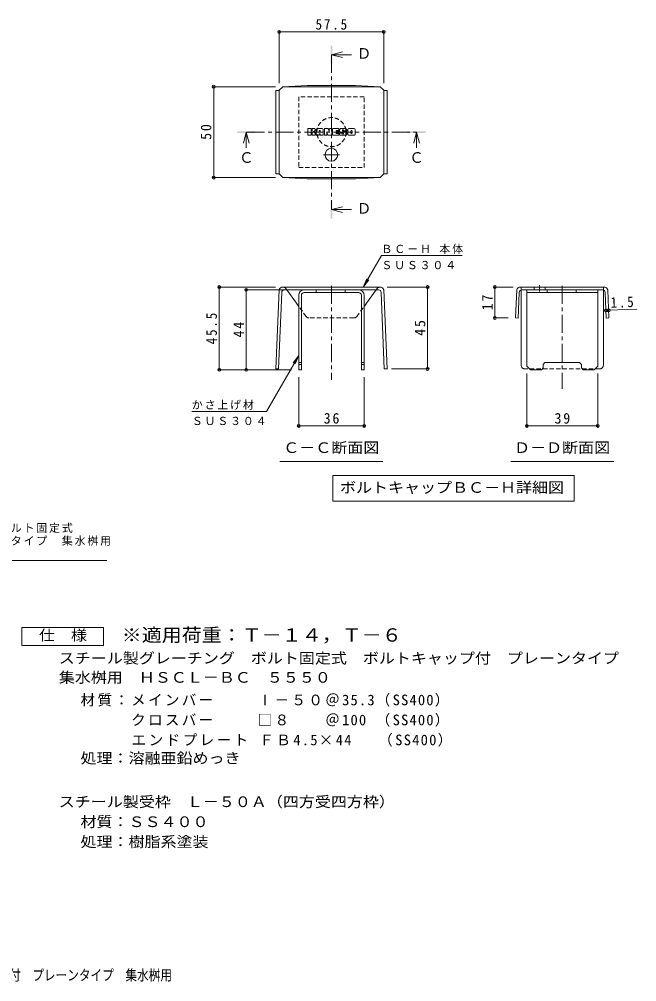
# Model space of a CAD drawing. Units: millimetres on the paper, enlarged 10 times, with parts at other scales. Extents: x -1488 to 1756, y -1350 to 1383.
# Drawn here: x 59 to 1756, y -1305 to 1343 of the extents above; entities that cross this region are included whole.
import ezdxf
from ezdxf.enums import TextEntityAlignment as Align

# ---------------------------------------------------------------- set-up
doc = ezdxf.new("R2010")
doc.units = ezdxf.units.MM
doc.header["$LTSCALE"] = 10
doc.header["$PDMODE"] = 32
doc.header["$PDSIZE"] = 8
doc.linetypes.add('CHAIN1', pattern=[8, 5, -1, 1, -1])
doc.linetypes.add('DASHED1', pattern=[1.8, 1.2, -0.6])
for name, color, linetype, lineweight in [('D-4', 7, 'Continuous', 9), ('D-5', 7, 'Continuous', 9), ('D-8', 4, 'Continuous', 9), ('D-9', 2, 'Continuous', 9), ('D-F', 7, 'Continuous', 9)]:
    doc.layers.add(name, color=color, linetype=linetype, lineweight=lineweight)
doc.layers.add('F-F_F-Fﾚｲﾔ', color=2, linetype='Continuous')
doc.styles.add('ＭＳ ゴシック', font='')
doc.styles.get('ＭＳ ゴシック').set_extended_font_data('MS Gothic')

msp = doc.modelspace()

# ---------------------------------------------------------------- linework, layer by layer
at = {"layer": 'D-4'}
for p, q in [((773.18, 1310.61), (773.18, 1166.9)), ((773.18, 1307.61), (1060.68, 1307.61)), ((1060.68, 1310.61), (1060.68, 1167.12)), ((590.11, 1157.12), (763.18, 1157.12)), ((593.11, 1157.12), (593.11, 907.12)), ((590.11, 907.12), (763.18, 907.12)), ((1004.22, 605.79), (1054.24, 692.43)), ((1276.74, 692.43), (1054.24, 692.43)), ((1004.22, 605.79), (1013.79, 628.89)), ((1004.22, 605.79), (1019.44, 625.62)), ((605.31, 605.79), (763.39, 605.79)), ((608.31, 605.79), (608.31, 378.29)), ((679.53, 598.29), (821.93, 598.29)), ((682.53, 378.29), (682.53, 598.29)), ((1184.4, 605.79), (1070.46, 605.79)), ((1181.4, 605.79), (1181.4, 380.49)), ((1363.12, 605.79), (1416.79, 605.79)), ((1366.12, 520.79), (1366.12, 605.79)), ((1671.65, 541.59), (1679.14, 541.89)), ((1679.14, 541.89), (1756.36, 544.99)), ((1363.12, 520.79), (1403.18, 520.79)), ((826.93, 417.68), (811.71, 397.85)), ((826.93, 417.68), (817.36, 394.59)), ((605.31, 378.29), (806.93, 378.29)), ((1184.4, 380.49), (1082.19, 380.49)), ((826.93, 220.81), (826.93, 358.29)), ((1006.93, 220.81), (1006.93, 358.29)), ((1454.08, 220.81), (1454.08, 368.29)), ((1649.08, 220.81), (1649.08, 368.29)), ((826.93, 223.81), (1006.93, 223.81)), ((1454.08, 223.81), (1649.08, 223.81))]:
    msp.add_line(p, q, dxfattribs=at)
msp.add_lwpolyline([(826.93, 417.68), (737.99, 263.64), (532.99, 263.64)], dxfattribs=at)
at = {"layer": 'D-4', "color": 2}
msp.add_lwpolyline([(65.13, -380.48), (65.13, -330.48), (290.13, -330.48), (290.13, -380.48)], close=True, dxfattribs=at)
at = {"layer": 'D-4'}
for p in [(773.18, 1307.61), (1060.68, 1307.61), (593.11, 1157.12), (593.11, 907.12), (608.31, 605.79), (1181.4, 605.79), (1366.12, 605.79), (682.53, 598.29), (1671.65, 541.59), (1679.14, 541.89), (1366.12, 520.79), (608.31, 378.29), (682.53, 378.29), (1181.4, 380.49), (826.93, 223.81), (1006.93, 223.81), (1454.08, 223.81), (1649.08, 223.81)]:
    msp.add_point(p, dxfattribs=at)
at = {"layer": 'D-5', "color": 4}
for p, q in [((916.93, 1245.12), (946.93, 1253.12)), ((916.93, 1245.12), (946.93, 1237.12)), ((916.93, 1245.12), (971.62, 1245.12)), ((682.83, 1032.01), (674.83, 1002.01)), ((682.83, 1032.01), (690.83, 1002.01)), ((682.83, 1032.01), (682.83, 988.77)), ((1151.02, 1032.01), (1143.02, 1002.01)), ((1151.02, 1032.01), (1159.02, 1002.01)), ((1151.02, 1032.01), (1151.02, 988.77)), ((916.93, 818.9), (946.93, 826.9)), ((916.93, 818.9), (946.93, 810.9)), ((916.93, 818.9), (971.62, 818.9))]:
    msp.add_line(p, q, dxfattribs=at)
at = {"layer": 'D-5', "color": 4, "linetype": 'CHAIN1'}
for p, q in [((916.93, 1245.12), (916.93, 818.9)), ((682.83, 1032.01), (1151.02, 1032.01))]:
    msp.add_line(p, q, dxfattribs=at)
at = {"layer": 'D-5'}
for p, q in [((775.43, 125.62), (1058.43, 125.62)), ((1410.08, 125.62), (1693.08, 125.62)), ((921.13, 87.07), (921.13, 17.07)), ((921.13, 87.07), (1584.66, 87.07)), ((1584.66, 87.07), (1584.66, 17.07)), ((921.13, 17.07), (1584.66, 17.07)), ((-427.01, -146.14), (298.86, -146.14))]:
    msp.add_line(p, q, dxfattribs=at)
at = {"layer": 'D-5', "color": 4}
for points in [[(914.43, 1220.12), (919.43, 1220.12), (914.43, 1270.12), (919.43, 1270.12)], [(657.83, 1029.51), (707.83, 1029.51), (657.83, 1034.51), (707.83, 1034.51)], [(1126.02, 1029.51), (1176.02, 1029.51), (1126.02, 1034.51), (1176.02, 1034.51)], [(914.43, 793.9), (919.43, 793.9), (914.43, 843.9), (919.43, 843.9)]]:
    msp.add_solid(points, dxfattribs=at)
at = {"layer": 'D-8', "linetype": 'DASHED1'}
for p, q in [((1006.93, 1129.51), (826.93, 1129.51)), ((826.93, 1129.51), (826.93, 934.51))]:
    msp.add_line(p, q, dxfattribs=at)
at = {"layer": 'D-8'}
for p, q in [((834.43, 583.29), (834.43, 378.29)), ((841.93, 598.29), (991.93, 598.29)), ((991.93, 590.79), (841.93, 590.79)), ((874.99, 590.79), (874.99, 598.29)), ((954.99, 590.79), (954.99, 598.29)), ((999.43, 583.29), (999.43, 378.29)), ((1006.93, 583.29), (1006.93, 378.29)), ((1454.08, 598.29), (1649.08, 598.29)), ((1454.08, 388.29), (1454.08, 598.29)), ((1454.08, 590.79), (1649.08, 590.79)), ((1509.65, 590.79), (1509.65, 598.29)), ((1589.65, 590.79), (1589.65, 598.29)), ((1649.08, 388.29), (1649.08, 598.29)), ((826.93, 398.29), (834.43, 398.29)), ((999.43, 398.29), (1006.93, 398.29)), ((1504.08, 398.29), (1599.08, 398.29)), ((826.93, 393.29), (834.43, 393.29)), ((999.43, 393.29), (1006.93, 393.29)), ((1006.93, 378.29), (999.43, 378.29)), ((1454.08, 388.29), (1464.08, 378.29)), ((1604.08, 383.29), (1609.08, 378.29)), ((1639.08, 378.29), (1609.08, 378.29)), ((1649.08, 388.29), (1639.08, 378.29))]:
    msp.add_line(p, q, dxfattribs=at)
at = {"layer": 'D-8', "linetype": 'DASHED1'}
msp.add_lwpolyline([(826.93, 934.51), (1006.93, 934.51), (1006.93, 1129.51)], dxfattribs=at)
at = {"layer": 'D-8'}
for points in [[(826.93, 583.29), (826.93, 378.29), (834.43, 378.29)], [(1499.08, 383.29), (1499.08, 393.29), (1504.08, 398.29)], [(1604.08, 383.29), (1604.08, 393.29), (1599.08, 398.29)], [(1499.08, 383.29), (1494.08, 378.29), (1464.08, 378.29)]]:
    msp.add_lwpolyline(points, dxfattribs=at)
at = {"layer": 'D-8', "linetype": 'DASHED1'}
msp.add_circle((916.93, 1032.01), 40, dxfattribs=at)
at = {"layer": 'D-8'}
for centre, radius, start, end in [((841.93, 583.29), 15, 90, 180), ((841.93, 583.29), 7.5, 90, 180), ((991.93, 583.29), 15, 0, 90), ((991.93, 583.29), 7.5, 0, 90)]:
    msp.add_arc(centre, radius, start, end, dxfattribs=at)
at = {"layer": 'D-9'}
for p, q in [((773.18, 1146.9), (764.16, 1146.9)), ((764.16, 1146.9), (764.16, 917.33)), ((773.18, 1147.12), (783.18, 1157.12)), ((773.18, 917.12), (773.18, 1147.12)), ((783.18, 1157.12), (850.49, 1160.52)), ((783.18, 1157.12), (1050.68, 1157.12)), ((983.36, 1160.52), (850.49, 1160.52)), ((1050.68, 1157.12), (983.36, 1160.52)), ((1060.68, 1147.12), (1050.68, 1157.12)), ((1060.68, 917.12), (1060.68, 1147.12)), ((1060.68, 1146.9), (1069.69, 1146.9)), ((1069.69, 1146.9), (1069.69, 917.33)), ((773.18, 917.33), (764.16, 917.33)), ((773.18, 917.12), (783.18, 907.12)), ((783.18, 907.12), (850.49, 903.71)), ((783.18, 907.12), (1050.68, 907.12)), ((983.36, 903.71), (850.49, 903.71)), ((1050.68, 907.12), (983.36, 903.71)), ((1060.68, 917.12), (1050.68, 907.12)), ((1060.68, 917.33), (1069.69, 917.33)), ((772.88, 598.29), (764.16, 380.79)), ((780.09, 591.09), (771.66, 380.49)), ((1050.46, 605.79), (783.39, 605.79)), ((787.59, 598.29), (1046.26, 598.29)), ((820.78, 561.53), (794.25, 598.29)), ((1013.28, 561.83), (1039.6, 598.29)), ((1053.76, 591.09), (1062.19, 380.49)), ((1060.98, 598.29), (1069.69, 380.79)), ((1426.28, 598.29), (1423.18, 520.79)), ((1433.5, 591.09), (1430.67, 520.49)), ((1551.58, 605.79), (1436.79, 605.79)), ((1438.58, 390.79), (1438.58, 597.89)), ((1662.17, 598.29), (1440.99, 598.29)), ((1474.36, 605.79), (1474.36, 598.29)), ((1504.36, 605.79), (1504.36, 598.29)), ((1551.58, 605.79), (1666.37, 605.79)), ((1664.58, 390.79), (1664.58, 597.89)), ((1669.66, 591.09), (1672.49, 520.49)), ((1676.88, 598.29), (1679.98, 520.79)), ((1423.18, 520.79), (1430.67, 520.49)), ((1679.98, 520.79), (1672.49, 520.49)), ((764.16, 380.79), (771.66, 380.49)), ((1069.69, 380.79), (1062.19, 380.49))]:
    msp.add_line(p, q, dxfattribs=at)
at = {"layer": 'D-9', "linetype": 'CHAIN1'}
for p, q in [((916.93, 988.06), (916.93, 951.18)), ((938.71, 969.62), (895.15, 969.62)), ((916.93, 609.71), (916.93, 350.85)), ((1489.36, 610.74), (1489.36, 593.34)), ((1551.58, 609.71), (1551.58, 325.85))]:
    msp.add_line(p, q, dxfattribs=at)
at = {"layer": 'D-9', "linetype": 'DASHED1'}
for p, q in [((794.25, 598.29), (791.54, 602.04)), ((1039.6, 598.29), (1042.31, 602.04)), ((1438.58, 597.89), (1438.58, 605.79)), ((1664.58, 597.89), (1664.58, 605.79)), ((847.49, 524.53), (820.78, 561.53)), ((986.36, 524.53), (1013.28, 561.83)), ((978.56, 520.79), (855.29, 520.79)), ((1654.58, 380.79), (1448.58, 380.79))]:
    msp.add_line(p, q, dxfattribs=at)
at = {"layer": 'D-9'}
msp.add_circle((916.93, 969.62), 17.5, dxfattribs=at)
for centre, radius, start, end in [((783.28, 594.82), 10.97, 89.44382, 161.56279), ((787.59, 590.79), 7.5, 90, 177.70665), ((1046.26, 590.79), 7.5, 2.29335, 90), ((1050.57, 594.82), 10.97, 18.43721, 90.55618), ((1436.69, 594.82), 10.97, 89.44382, 161.56279), ((1440.99, 590.79), 7.5, 90, 177.70665), ((1662.17, 590.79), 7.5, 2.29335, 90), ((1666.47, 594.82), 10.97, 18.43721, 90.55618), ((1448.58, 390.79), 10, 180, 198.1933), ((1654.58, 390.79), 10, 341.8067, 0)]:
    msp.add_arc(centre, radius, start, end, dxfattribs=at)
at = {"layer": 'D-9', "linetype": 'DASHED1'}
for centre, radius, start, end in [((783.28, 594.82), 10.97, 41.15582, 89.44382), ((1050.57, 594.82), 10.97, 90.55618, 138.84418), ((855.29, 530.79), 10, 218.74638, 270), ((978.56, 530.79), 10, 270, 321.25362), ((1448.58, 390.79), 10, 198.1933, 270), ((1654.58, 390.79), 10, 270, 341.8067)]:
    msp.add_arc(centre, radius, start, end, dxfattribs=at)
at = {"layer": 'D-F'}
for p, q in [((851.87, 1024.13), (851.87, 1040.89)), ((860.28, 1041.68), (852.65, 1041.68)), ((861.07, 1040.89), (861.07, 1036.27)), ((863.58, 1040.89), (863.58, 1036.27)), ((871.1, 1041.68), (864.36, 1041.68)), ((871.89, 1040.89), (871.89, 1036.99)), ((875.21, 1024.13), (875.21, 1039.06)), ((891.79, 1041.68), (877.83, 1041.68)), ((883.53, 1032.71), (883.53, 1035.41)), ((886.09, 1032.71), (886.09, 1035.41)), ((894.41, 1024.13), (894.41, 1039.06)), ((897.78, 1040.89), (897.78, 1024.13)), ((898.56, 1041.68), (907.08, 1041.68)), ((907.83, 1041.13), (910.22, 1033.66)), ((911.03, 1040.89), (911.03, 1033.79)), ((911.81, 1041.68), (916.92, 1041.68)), ((917.7, 1040.89), (917.7, 1024.13)), ((920.24, 1024.13), (920.24, 1040.89)), ((921.03, 1041.68), (936.13, 1041.68)), ((936.13, 1036.72), (930.55, 1036.72)), ((936.13, 1034.52), (930.55, 1034.52)), ((936.92, 1037.51), (936.92, 1040.89)), ((936.92, 1031.28), (936.92, 1033.74)), ((956.84, 1041.68), (941.58, 1041.68)), ((947.73, 1034.97), (947.73, 1037.03)), ((948.52, 1034.18), (957.32, 1034.18)), ((950.32, 1036.57), (950.32, 1037.03)), ((951.11, 1035.78), (959.46, 1035.78)), ((959.46, 1039.06), (959.46, 1035.78)), ((962, 1025.96), (962, 1039.06)), ((979.36, 1041.68), (964.62, 1041.68)), ((970.39, 1029.95), (970.39, 1035.07)), ((973.6, 1029.95), (973.6, 1035.07)), ((981.98, 1039.06), (981.98, 1025.96)), ((852.65, 1023.34), (860.28, 1023.34)), ((861.07, 1024.13), (861.07, 1029.55)), ((863.55, 1024.13), (863.55, 1029.55)), ((864.34, 1023.34), (871.12, 1023.34)), ((871.9, 1024.13), (871.9, 1028.78)), ((882.75, 1023.34), (876, 1023.34)), ((883.53, 1024.13), (883.53, 1026.22)), ((885.82, 1032.44), (883.8, 1032.44)), ((886.09, 1024.13), (886.09, 1026.22)), ((886.87, 1023.34), (893.62, 1023.34)), ((903.57, 1023.34), (898.56, 1023.34)), ((904.36, 1024.13), (904.36, 1028.67)), ((906.8, 1023.9), (905.34, 1028.82)), ((916.92, 1023.34), (907.55, 1023.34)), ((921.03, 1023.34), (936.07, 1023.34)), ((936.13, 1030.5), (930.52, 1030.5)), ((936.07, 1028.35), (930.52, 1028.35)), ((936.86, 1024.13), (936.86, 1027.57)), ((939.44, 1028.4), (939.44, 1025.96)), ((940.23, 1029.18), (946.99, 1029.18)), ((949.49, 1030.83), (941.58, 1030.83)), ((957.32, 1023.34), (942.06, 1023.34)), ((947.78, 1028.4), (947.78, 1027.85)), ((950.28, 1030.05), (950.28, 1027.85)), ((979.36, 1023.34), (964.62, 1023.34))]:
    msp.add_line(p, q, dxfattribs=at)
for centre, radius, start, end in [((852.65, 1040.89), 0.786, 90, 180), ((860.28, 1040.89), 0.786, 0, 90), ((862.32, 1036.27), 1.26, 180, 0), ((864.36, 1040.89), 0.786, 90, 180), ((866.49, 1032.9), 0.439, 97.33171, 266.57183), ((864.99, 1044.57), 11.32, 277.33171, 299.42073), ((869.27, 1036.99), 2.62, 299.42073, 0), ((871.1, 1040.89), 0.786, 0, 90), ((877.83, 1039.06), 2.62, 90, 180), ((884.81, 1035.41), 1.28, 0, 180), ((883.8, 1032.71), 0.262, 180, 270), ((885.82, 1032.71), 0.262, 270, 0), ((891.79, 1039.06), 2.62, 0, 90), ((898.56, 1040.89), 0.786, 90, 180), ((907.08, 1040.89), 0.786, 17.75635, 90), ((910.61, 1033.79), 0.413, 197.75635, 0), ((911.81, 1040.89), 0.786, 90, 180), ((916.92, 1040.89), 0.786, 0, 90), ((921.03, 1040.89), 0.786, 90, 180), ((930.55, 1035.62), 1.1, 90, 270), ((936.13, 1040.89), 0.786, 0, 90), ((936.13, 1037.51), 0.786, 270, 0), ((936.13, 1033.74), 0.786, 0, 90), ((951.32, 1036.26), 11.88, 157.10112, 202.89888), ((941.58, 1040.37), 1.31, 90, 157.10112), ((948.52, 1034.97), 0.786, 180, 270), ((949.03, 1037.03), 1.29, 0, 180), ((951.11, 1036.57), 0.786, 180, 270), ((956.84, 1039.06), 2.62, 0, 90), ((957.32, 1032.87), 1.31, 22.90802, 90), ((947.59, 1028.76), 11.87, 337.09198, 22.90802), ((964.62, 1039.06), 2.62, 90, 180), ((971.99, 1035.07), 1.6, 0, 180), ((979.36, 1039.06), 2.62, 0, 90), ((852.65, 1024.13), 0.786, 180, 270), ((860.28, 1024.13), 0.786, 270, 0), ((862.31, 1029.55), 1.24, 0, 180), ((864.34, 1024.13), 0.786, 180, 270), ((865.98, 1024.27), 8.21, 53.71985, 86.57183), ((869.28, 1028.78), 2.62, 0, 53.71985), ((871.12, 1024.13), 0.786, 270, 0), ((876, 1024.13), 0.786, 180, 270), ((882.75, 1024.13), 0.786, 270, 0), ((884.81, 1026.22), 1.28, 0, 180), ((886.87, 1024.13), 0.786, 180, 270), ((893.62, 1024.13), 0.786, 270, 0), ((898.56, 1024.13), 0.786, 180, 270), ((903.57, 1024.13), 0.786, 270, 0), ((904.86, 1028.67), 0.505, 16.48875, 180), ((907.55, 1024.13), 0.786, 196.48875, 270), ((916.92, 1024.13), 0.786, 270, 0), ((921.03, 1024.13), 0.786, 180, 270), ((930.52, 1029.42), 1.07, 90, 270), ((936.07, 1027.57), 0.786, 0, 90), ((936.07, 1024.13), 0.786, 270, 0), ((936.13, 1031.28), 0.786, 270, 0), ((940.23, 1028.4), 0.786, 90, 180), ((942.06, 1025.96), 2.62, 180, 270), ((941.58, 1032.14), 1.31, 202.89888, 270), ((946.99, 1028.4), 0.786, 0, 90), ((949.03, 1027.85), 1.25, 180, 0), ((949.49, 1030.05), 0.786, 0, 90), ((957.32, 1024.65), 1.31, 270, 337.09198), ((964.62, 1025.96), 2.62, 180, 270), ((971.99, 1029.95), 1.6, 180, 0), ((979.36, 1025.96), 2.62, 270, 0)]:
    msp.add_arc(centre, radius, start, end, dxfattribs=at)

# ---------------------------------------------------------------- texts
at = {"layer": 'D-4', "color": 2, "style": 'ＭＳ ゴシック', "width": 1.1}
for s, p in [('仕\u3000様', (112.63, -375.48)), ('スチール製グレーチング\u3000ボルト固定式\u3000ボルトキャップ付\u3000プレーンタイプ', (167.22, -438.4)), ('集水桝用\u3000ＨＳＣＬ－ＢＣ\u3000５５５０', (167.22, -491.34)), ('処理：溶融亜鉛めっき', (226.93, -713.4)), ('スチール製受枠\u3000Ｌ－５０Ａ（四方受四方枠）', (167.22, -833.4)), ('材質：ＳＳ４００', (226.93, -888.4)), ('処理：樹脂系塗装', (226.93, -943.4))]:
    msp.add_text(s, height=29.33, dxfattribs=at).set_placement(p, align=Align.BOTTOM_LEFT)
at = {"layer": 'D-4', "color": 2, "char_height": 29.33, "attachment_point": 7, "style": 'ＭＳ ゴシック'}
for s, insert in [('\\T1.28;\\W0.9;57.5', (873.18, 1313.61)), ('\\T1.27;\\W0.95;36', (895.68, 229.81)), ('\\T1.27;\\W0.95;39', (1530.33, 229.81)), ('\\T1.16;材質：メインバー\u3000\u3000\\~Ⅰ－５０＠35.3（SS400）', (226.94, -548.4)), ('\\T1.16;\u3000\u3000\u3000クロスバー\u3000\u3000\\~□８\u3000\u3000＠100\\~（SS400）', (226.94, -603.4)), ('\\T1.17;\u3000\u3000\u3000エンドプレート\\~ＦＢ4.5×44\\~\\~\\~（SS400）', (226.94, -658.4))]:
    msp.add_mtext(s, dxfattribs=dict(at, insert=insert))
for s, insert, rotation in [('\\T1.27;\\W0.95;50', (587.11, 1010.87), 90), ('\\T1.27;\\W0.95;17', (1360.12, 542.04), 90), ('\\T1.27;\\W0.9;1.5', (1685.02, 548.13), 2.293), ('\\T1.28;\\W0.9;45.5', (602.31, 448.29), 90), ('\\T1.27;\\W0.95;44', (676.53, 467.04), 90), ('\\T1.27;\\W0.95;45', (1175.4, 471.89), 90)]:
    msp.add_mtext(s, dxfattribs=dict(at, insert=insert, rotation=rotation))
at = {"layer": 'D-4', "char_height": 21.99, "attachment_point": 7, "style": 'ＭＳ ゴシック'}
for s, insert in [('\\T1.18;ＢＣ－Ｈ\\~本体', (1054.24, 697.08)), ('\\T1.17;ＳＵＳ３０４', (1054.24, 654.71)), ('\\T1.17;かさ上げ材', (532.99, 268.3)), ('\\T1.17;ＳＵＳ３０４', (532.99, 225.92))]:
    msp.add_mtext(s, dxfattribs=dict(at, insert=insert))
at = {"layer": 'D-5', "color": 2, "style": 'ＭＳ ゴシック'}
for s, p in [('Ｄ', (986.62, 1225.12)), ('Ｃ', (662.83, 938.77)), ('Ｃ', (1131.02, 938.77)), ('Ｄ', (986.62, 798.9))]:
    msp.add_text(s, height=29.33, dxfattribs=at).set_placement(p, align=Align.BOTTOM_LEFT)
at = {"layer": 'D-5', "color": 2, "style": 'ＭＳ ゴシック', "width": 1.1}
for s, p in [('Ｃ－Ｃ断面図', (784.43, 140.62)), ('Ｄ－Ｄ断面図', (1419.08, 140.62)), ('ボルトキャップＢＣ－Ｈ詳細図', (940.4, 31.07))]:
    msp.add_text(s, height=29.33, dxfattribs=at).set_placement(p, align=Align.BOTTOM_LEFT)
at = {"layer": 'D-5', "color": 3, "style": 'ＭＳ ゴシック', "width": 1.1}
msp.add_text('※適用荷重：Ｔ－１４，Ｔ－６', height=36.66, dxfattribs=at).set_placement((340.13, -380.48), align=Align.BOTTOM_LEFT)
at = {"layer": 'D-5', "char_height": 21.99, "attachment_point": 7, "style": 'ＭＳ ゴシック'}
for s, insert in [('\\T1.17;スチール製グレーチング\u3000ボルト固定式', (-420.99, -70.41)), ('\\T1.17;ボルトキャップ付\u3000プレーンタイプ\u3000集水桝用', (-420.99, -105.99))]:
    msp.add_mtext(s, dxfattribs=dict(at, insert=insert))
at = {"layer": 'F-F_F-Fﾚｲﾔ', "style": 'ＭＳ ゴシック', "width": 0.8}
msp.add_text('スチール製グレーチング\u3000ボルト固定式\u3000ボルトキャップ付\u3000プレーンタイプ\u3000集水桝用', height=29.33, dxfattribs=at).set_placement((-801.65, -1310.3), align=Align.BOTTOM_LEFT)

doc.saveas('drawing.dxf')
